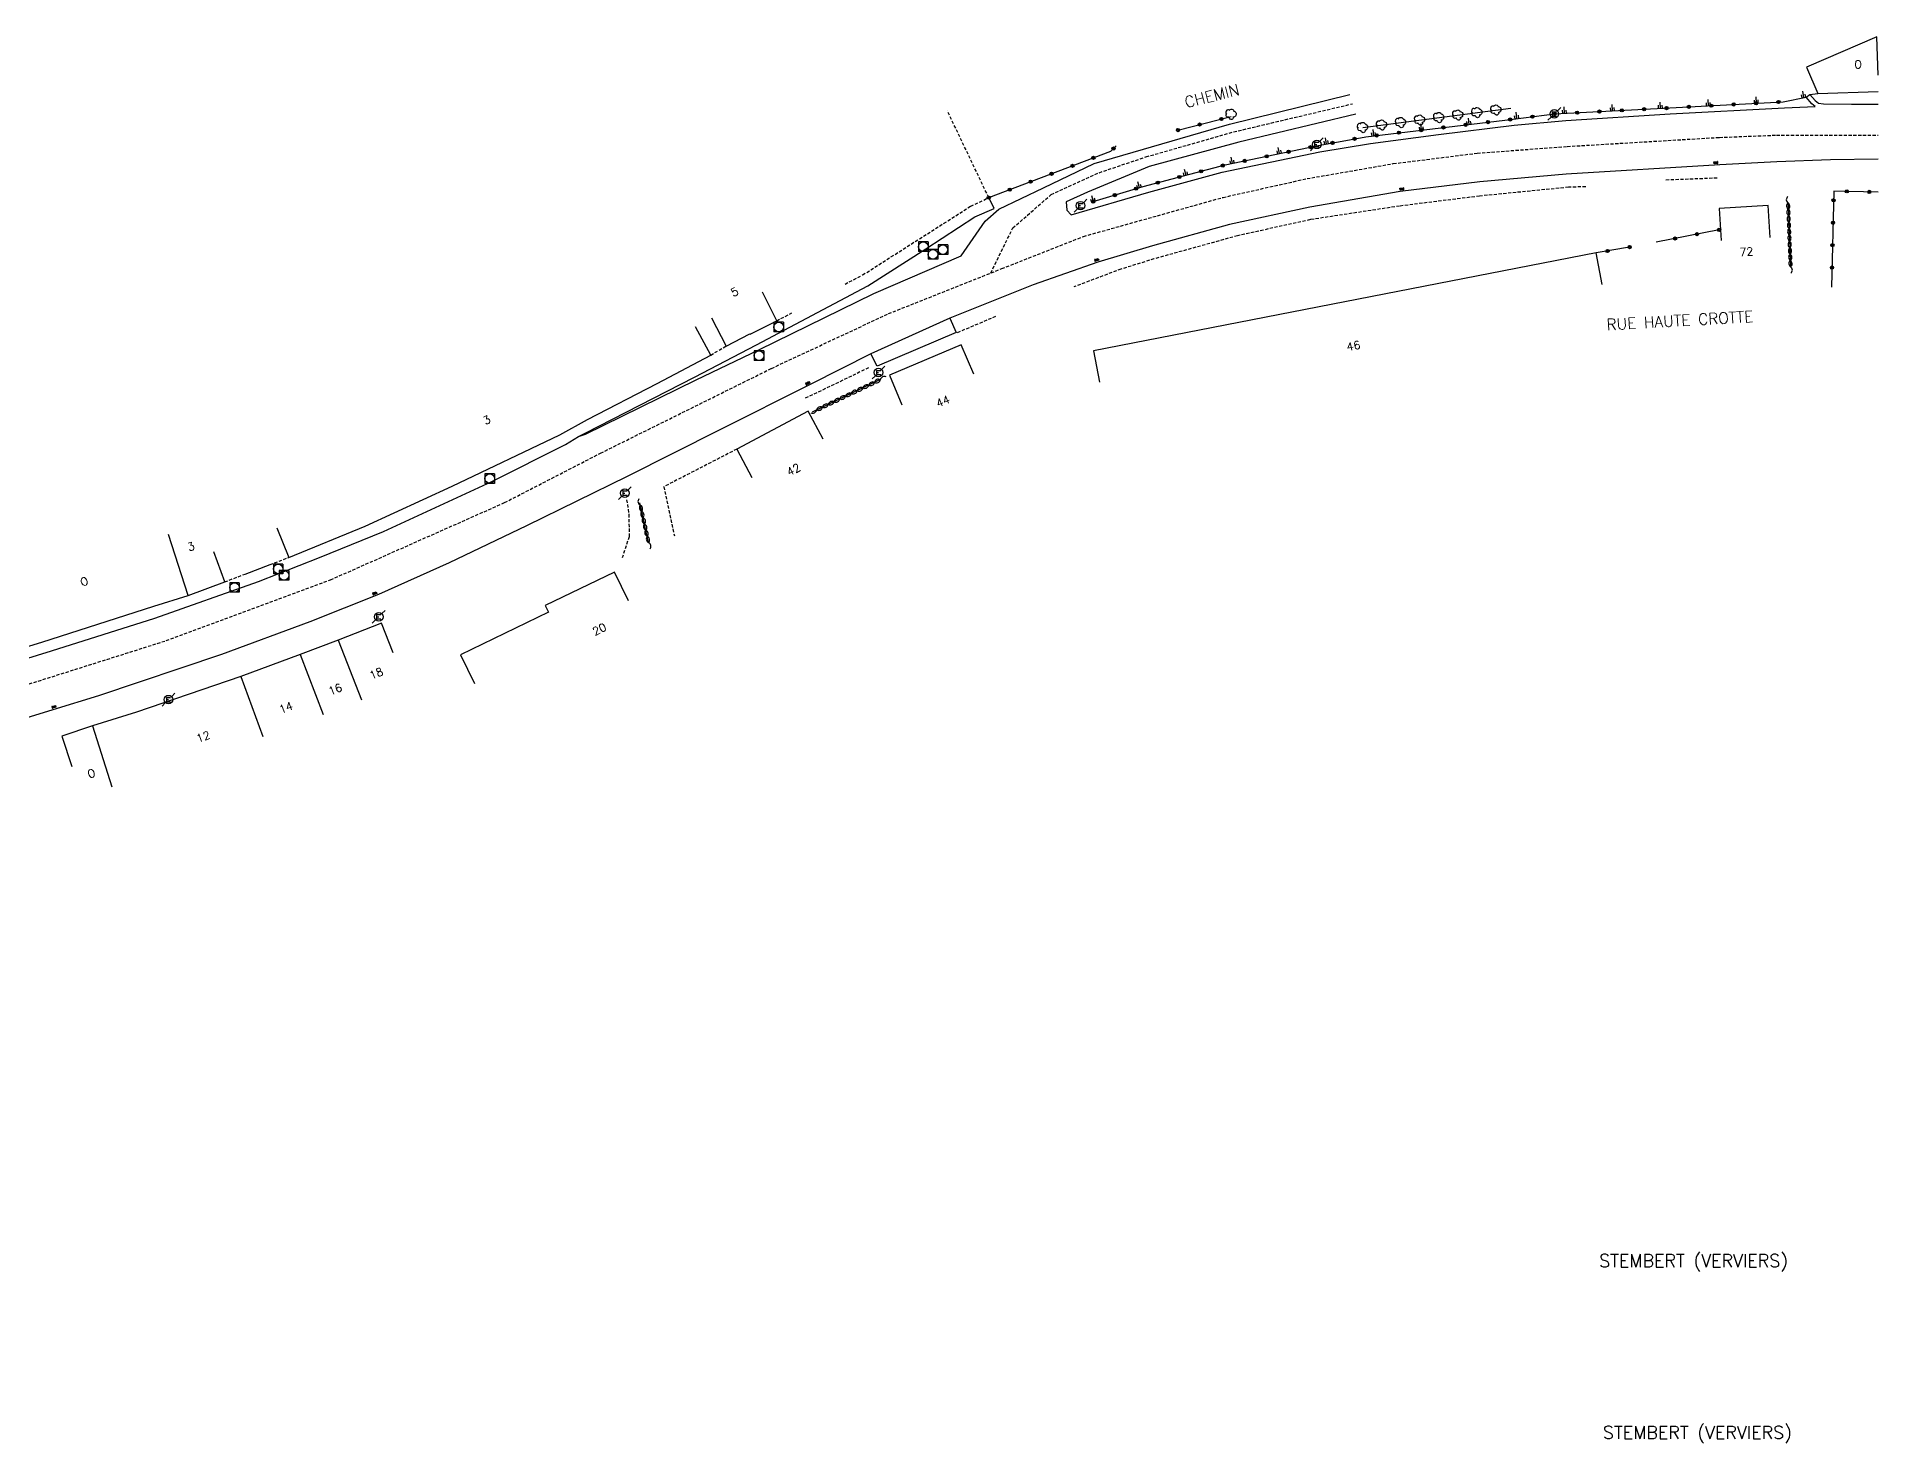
# Model space of a CAD drawing. Header units: millimetres. Extents: x 257000 to 258000, y 143999 to 144912.
# Drawn here: x 257712.4 to 258000, y 144485.2 to 144704.9 of the extents above; entities that cross this region are included whole.
import ezdxf
from ezdxf.enums import TextEntityAlignment as Align

# ---------------------------------------------------------------- set-up
doc = ezdxf.new("R2010")
doc.units = ezdxf.units.MM
doc.linetypes.add('DASHED', pattern=[0.75, 0.5, -0.25])
doc.layers.get('0').update_dxf_attribs({"linetype": 'CONTINUOUS'})
for name, color, linetype in [('W0001', 6, 'DASHED'), ('W0008', 7, 'CONTINUOUS'), ('W0100', 7, 'CONTINUOUS'), ('W0112', 1, 'DASHED'), ('W0211', 2, 'CONTINUOUS'), ('W0300', 7, 'CONTINUOUS'), ('W0302', 3, 'CONTINUOUS'), ('W0310', 3, 'CONTINUOUS'), ('W0322', 7, 'CONTINUOUS'), ('W0400', 7, 'CONTINUOUS'), ('W0420', 7, 'CONTINUOUS'), ('W0471', 7, 'CONTINUOUS'), ('W0980', 7, 'CONTINUOUS'), ('W0989', 7, 'CONTINUOUS'), ('W0991', 7, 'CONTINUOUS'), ('W1102', 7, 'CONTINUOUS')]:
    doc.layers.add(name, color=color, linetype=linetype)
doc.styles.get("Standard").update_dxf_attribs({"font": 'romans.shx', "width": 0.85})

# ---------------------------------------------------------------- blocks, each defined once
blk = doc.blocks.new('T300')
for p, q in [((-0.8, 0.51), (-0.86, 0.34)), ((-0.86, 0.34), (-0.86, 0.17)), ((-0.86, 0.17), (-0.74, 0.06)), ((-0.69, 0.63), (-0.8, 0.51)), ((-0.8, -0.06), (-0.74, 0.06)), ((-0.74, 0.06), (-0.69, 0.11)), ((-0.57, 0.69), (-0.69, 0.63)), ((-0.46, 0.69), (-0.57, 0.69)), ((-0.29, 0.63), (-0.46, 0.69)), ((-0.29, 0.63), (-0.17, 0.74)), ((-0.23, 0.57), (-0.29, 0.63)), ((-0.17, 0.74), (-0.06, 0.8)), ((-0.06, 0.8), (0.06, 0.8)), ((0.06, 0.8), (0.23, 0.74)), ((0.23, 0.74), (0.34, 0.63)), ((0.34, 0.63), (0.4, 0.51)), ((0.46, 0.46), (0.34, 0.46)), ((0.4, 0.51), (0.4, 0.46)), ((0.57, 0.4), (0.46, 0.46)), ((0.57, 0.4), (0.69, 0.29)), ((0.69, 0.29), (0.74, 0.17)), ((0.74, 0.06), (0.69, -0.17)), ((0.74, 0.17), (0.74, 0.06)), ((-0.8, -0.17), (-0.8, -0.06)), ((-0.8, -0.23), (-0.8, -0.17)), ((-0.74, -0.34), (-0.8, -0.23)), ((-0.69, -0.4), (-0.74, -0.34)), ((-0.51, -0.46), (-0.69, -0.4)), ((-0.4, -0.46), (-0.51, -0.46)), ((-0.4, -0.46), (-0.34, -0.46)), ((-0.34, -0.46), (-0.34, -0.4)), ((-0.34, -0.51), (-0.34, -0.46)), ((-0.29, -0.63), (-0.34, -0.51)), ((-0.17, -0.74), (-0.29, -0.63)), ((-0.06, -0.8), (-0.17, -0.74)), ((0.06, -0.8), (-0.06, -0.8)), ((0.17, -0.74), (0.06, -0.8)), ((0.23, -0.69), (0.17, -0.74)), ((0.29, -0.46), (0.23, -0.46)), ((0.29, -0.63), (0.23, -0.69)), ((0.46, -0.4), (0.29, -0.46)), ((0.34, -0.51), (0.29, -0.63)), ((0.34, -0.51), (0.34, -0.46)), ((0.57, -0.34), (0.46, -0.4)), ((0.63, -0.29), (0.57, -0.34)), ((0.69, -0.17), (0.63, -0.29))]:
    blk.add_line(p, q)
blk = doc.blocks.new('t310o')
at = {"color": 0, "linetype": 'Continuous'}
for centre, start, end in [((-0.5, 0.38), 216.8699, 323.1304), ((0.5, -0.37), 36.8699, 143.1303)]:
    blk.add_arc(centre, 0.625, start, end, dxfattribs=at)
blk = doc.blocks.new('t322o')
at = {"color": 0, "linetype": 'Continuous'}
for radius in [0.25, 0.15]:
    blk.add_circle((0, 0), radius, dxfattribs=at)
blk = doc.blocks.new('t211o')
at = {"color": 0, "linetype": 'Continuous'}
for p, q in [((-0.29, 0.5), (-0.29, 0)), ((0, 1), (0, 0)), ((0.29, 0.5), (0.29, 0))]:
    blk.add_line(p, q, dxfattribs=at)
blk = doc.blocks.new('T471')
for p, q in [((-0.333334, 0.333334), (-0.333334, -0.333334)), ((-0.333334, 0.333334), (0.333334, 0.333334)), ((-0.333334, 0), (0, 0)), ((0.500001, 0.500001), (1.000002, 1.000002)), ((-0.500001, -0.500001), (-1.000002, -1.000002)), ((-0.333334, -0.333334), (0.333334, -0.333334))]:
    blk.add_line(p, q)
blk.add_ellipse((0, 0), major_axis=(0.471405, 0.471405), ratio=1, start_param=5.4977871438, end_param=11.780972451)
blk = doc.blocks.new('T420')
for p, q in [((0.75, 0.75), (-0.75, 0.75)), ((-0.75, 0.75), (-0.75, -0.75)), ((0.75, 0.75), (0.75, -0.75)), ((0.75, -0.75), (-0.75, -0.75))]:
    blk.add_line(p, q)
blk.add_ellipse((0, 0), major_axis=(-0.53, 0.53), ratio=1, start_param=3.926991, end_param=10.210176)
blk = doc.blocks.new('T400')
for p, q in [((-0.15, 0.3), (0.15, 0.3)), ((-0.15, -0.25), (-0.15, 0.3)), ((-0.15, 0.15), (0.15, 0.15)), ((-0.15, 0), (0.15, 0)), ((0.15, 0.3), (0.15, -0.25)), ((-0.15, -0.15), (0.15, -0.15)), ((-0.15, -0.25), (-0.15, -0.3)), ((-0.15, -0.3), (0.15, -0.3)), ((0.15, -0.3), (0.15, -0.25))]:
    blk.add_line(p, q)

msp = doc.modelspace()

# ---------------------------------------------------------------- linework, layer by layer
at = {"layer": 'W0001'}
for points in [[(257861.39, 144667.96), (257864.84, 144675), (257870.83, 144680.22), (257878.33, 144683.64), (257885.64, 144686.11), (257899.32, 144690.01), (257917.9, 144694.41)], [(257703.33, 144601.29), (257732.62, 144610.55), (257758.27, 144620.04), (257785.45, 144632.1), (257800.45, 144639.83), (257827.15, 144653.07), (257845.43, 144661.62), (257863.12, 144668.65), (257875.89, 144673.69), (257897.67, 144679.78), (257910.79, 144682.71), (257924.26, 144685.05), (257937.38, 144686.69), (257951.44, 144687.74), (257975.22, 144689.15), (257984.12, 144689.5), (258000, 144689.5)]]:
    msp.add_lwpolyline(points, dxfattribs=at)
at = {"layer": 'W0008'}
msp.add_line((257744.95, 144620.95), (257748.82, 144622.43), dxfattribs=at)
for points in [[(257796.99, 144642.44), (257798.11, 144642.77), (257815.4, 144651.26), (257825.17, 144655.96), (257843.14, 144664.77), (257856.75, 144670.65), (257860.5, 144676.05), (257862.63, 144677.95), (257869.64, 144681.29), (257877.54, 144685.06), (257898.68, 144691.23), (257917.46, 144695.85)], [(257918.41, 144692.79), (257900.15, 144688.39), (257886.12, 144684.6), (257876.51, 144680.61), (257873.19, 144679.08), (257873.29, 144677.78), (257873.93, 144677.03), (257886.06, 144680.59), (257897.53, 144683.73), (257912.81, 144686.9), (257920.72, 144688.19), (257931.32, 144689.59), (257943.13, 144691.04), (257951.19, 144691.79), (257967.53, 144692.83), (257985.35, 144693.79), (257990.18, 144693.96), (257989.62, 144694.4), (257988.74, 144695.45), (257989.31, 144695.85), (257990.17, 144694.92), (257990.69, 144694.51), (257991.48, 144694.39), (257995.85, 144694.32), (258000, 144694.33)], [(257984.18, 144685.32), (257975.28, 144684.86), (257951.27, 144683.4), (257937.77, 144682.2), (257925.34, 144680.68), (257911.25, 144678.27), (257898.7, 144675.54), (257886.64, 144672.23), (257878.13, 144669.65), (257868.02, 144666.14), (257855, 144660.93), (257842.66, 144655.32)], [(258000, 144685.76), (257992.55, 144685.66), (257984.18, 144685.32)], [(257796.99, 144642.44), (257798.02, 144642.93), (257815.1, 144651.72), (257824.82, 144656.76), (257842.19, 144665.99), (257842.19, 144665.99), (257851.23, 144671.77), (257858.93, 144676.75), (257861.92, 144678.03), (257861.08, 144679.74)], [(257855, 144660.93), (257855.97, 144658.65), (257843.64, 144653.42), (257842.66, 144655.32)], [(257842.66, 144655.32), (257833.28, 144650.58), (257818.98, 144643.44), (257804.59, 144636.2), (257788.89, 144628.48), (257776.82, 144622.68), (257765.77, 144617.75), (257755.04, 144613.49), (257741.25, 144608.36), (257722.03, 144601.92), (257714.9, 144599.76), (257709.99, 144598.25), (257707.6, 144597.56)], [(257624.85, 144589.18), (257633.57, 144589.92), (257646.28, 144591.81), (257657.4, 144593.84), (257669.92, 144596.64), (257692.22, 144602.4), (257702.17, 144605.12), (257714.7, 144608.96), (257730.81, 144614.06), (257747, 144619.78), (257756.54, 144623.52), (257766.55, 144627.6), (257783.44, 144635.42), (257794.96, 144641.19), (257796.99, 144642.44)]]:
    msp.add_lwpolyline(points, dxfattribs=at)
at = {"layer": 'W0100'}
for points in [[(257999.81, 144704.86), (257988.81, 144700.13), (257990.58, 144696.01), (258000, 144696.31)], [(257983.12, 144673.53), (257982.8, 144678.52), (257975.14, 144678.03), (257975.46, 144673.04)], [(257956.91, 144666.19), (257955.96, 144671.1), (257877.45, 144655.83), (257878.4, 144650.92)], [(257817.75, 144660.98), (257820.06, 144656.55), (257823.78, 144658.48), (257823.82, 144658.41), (257827.96, 144660.5), (257825.72, 144664.96)], [(257794.09, 144642.7), (257798.41, 144645.11), (257809.31, 144650.73), (257817.65, 144655.16), (257815.3, 144659.58)], [(257858.75, 144652.16), (257856.79, 144656.76), (257845.57, 144651.99), (257847.52, 144647.39)], [(257835.22, 144641.99), (257832.86, 144646.4), (257821.72, 144640.45), (257824.08, 144636.04)], [(257749.89, 144628.18), (257751.78, 144623.55), (257763.66, 144628.4), (257777.29, 144634.69), (257794.09, 144642.7)], [(257692.33, 144609.5), (257693.56, 144604.65), (257699.32, 144606.11), (257713.18, 144610.32), (257730.67, 144615.91), (257736.01, 144617.62), (257741.76, 144619.73), (257740.05, 144624.42)], [(257804.79, 144616.74), (257802.61, 144621.24), (257791.81, 144616.01), (257792.31, 144614.98), (257778.56, 144608.33), (257780.74, 144603.83)], [(257768.08, 144608.62), (257766.25, 144613.28), (257759.47, 144610.62), (257753.53, 144608.36), (257744.24, 144604.94), (257727.99, 144599.39), (257721.11, 144597.23), (257716.3, 144595.63), (257717.88, 144590.89)]]:
    msp.add_lwpolyline(points, dxfattribs=at)
at = {"layer": 'W0112'}
for p, q in [((257974.85, 144682.79), (257966.74, 144682.48)), ((257827.96, 144660.5), (257830.31, 144661.73)), ((257862.15, 144661.17), (257856.03, 144658.58)), ((257817.65, 144655.16), (257820.06, 144656.55)), ((257842.32, 144653.16), (257832.43, 144648.4)), ((257748.82, 144622.43), (257751.78, 144623.55)), ((257741.76, 144619.73), (257744.95, 144620.95))]:
    msp.add_line(p, q, dxfattribs=at)
for points in [[(257838.63, 144666.23), (257841.38, 144667.66), (257858.26, 144678.4), (257861.08, 144679.74), (257854.62, 144693.28)], [(257954.32, 144681.45), (257951.65, 144681.36), (257937.74, 144679.98), (257925.24, 144678.42), (257911.31, 144676.3), (257899.94, 144673.79), (257886.89, 144670.17), (257881.72, 144668.57), (257874.39, 144665.81)], [(257821.72, 144640.45), (257810.33, 144634.58), (257811.99, 144626.89)], [(257804.52, 144632.56), (257804.88, 144630.29), (257804.9, 144626.77), (257803.82, 144623.47)]]:
    msp.add_lwpolyline(points, dxfattribs=at)
at = {"layer": 'W0211'}
for points in [[(257877.41, 144679.13), (257885.22, 144681.49), (257898.01, 144684.85), (257912.26, 144687.82), (257919.96, 144689.26), (257942.99, 144692.01), (257949.42, 144692.82), (257967.48, 144693.76), (257985.17, 144694.72), (257988.74, 144695.45), (257989.31, 144695.85), (257990.58, 144696.01)], [(257918.41, 144692.79), (257900.15, 144688.39), (257886.12, 144684.6), (257876.51, 144680.61)]]:
    msp.add_lwpolyline(points, dxfattribs=at)
at = {"layer": 'W0302'}
msp.add_line((257919.52, 144690.69), (257942.65, 144693.72), dxfattribs=at)
at = {"layer": 'W0310'}
for p, q in [((257985.92, 144678.91), (257986.32, 144668.92)), ((257844.14, 144651.31), (257833.48, 144646.24)), ((257807.96, 144625.84), (257806.58, 144632.06))]:
    msp.add_line(p, q, dxfattribs=at)
at = {"layer": 'W0322'}
for p, q in [((257890.63, 144690.29), (257898.93, 144692.41)), ((257975.15, 144674.7), (257965.32, 144672.77)), ((257961.18, 144672.01), (257955.96, 144671.1))]:
    msp.add_line(p, q, dxfattribs=at)
for points in [[(257877.41, 144679.13), (257885.22, 144681.49), (257898.01, 144684.85), (257912.26, 144687.82), (257919.96, 144689.26), (257942.99, 144692.01), (257949.42, 144692.82), (257967.48, 144693.76), (257985.17, 144694.72)], [(257861.08, 144679.74), (257880.14, 144686.99), (257880.99, 144687.84)], [(258000, 144680.6), (257993.07, 144680.77), (257992.7, 144665.78)]]:
    msp.add_lwpolyline(points, dxfattribs=at)
at = {"layer": 'W1102'}
for p, q in [((258000, 144698.85), (257999.81, 144704.86)), ((257736.01, 144617.62), (257732.96, 144627.14)), ((257759.47, 144610.62), (257763.12, 144601.31)), ((257753.53, 144608.36), (257757.1, 144599.01)), ((257744.24, 144604.94), (257747.69, 144595.55)), ((257721.11, 144597.23), (257724.11, 144587.69))]:
    msp.add_line(p, q, dxfattribs=at)

# ---------------------------------------------------------------- block references
at = {"layer": 'W0211'}
for p, rotation in [((257988.36, 144695.37), 11.55348046002189), ((257943.52, 144692.08), 7.211598910134016), ((257950.97, 144692.9), 2.954008276965283), ((257958.46, 144693.29), 2.954008276965283), ((257965.95, 144693.68), 2.954008276965283), ((257973.44, 144694.08), 3.113614451360647), ((257980.93, 144694.49), 3.113614451360647), ((257921.18, 144689.4), 6.815787882700988), ((257928.63, 144690.29), 6.815787882700988), ((257936.07, 144691.18), 6.815787882700988), ((257906.45, 144686.61), 11.78402758909102), ((257913.79, 144688.11), 10.58732131823713), ((257891.84, 144683.23), 14.70013507366696), ((257899.1, 144685.07), 11.78402758909102), ((257884.59, 144681.3), 16.77997562589706), ((257877.41, 144679.13), 16.77997562589706)]:
    msp.add_blockref('t211o', p, dxfattribs=dict(at, rotation=rotation))
at = {"layer": 'W0300'}
msp.add_blockref('T300', (257898.98, 144692.76), dxfattribs=at)
at = {"layer": 'W0300', "rotation": 7.478745928314993}
for p in [(257931.42, 144692.25), (257934.39, 144692.64), (257937.37, 144693.03), (257940.34, 144693.42), (257919.52, 144690.69), (257922.49, 144691.08), (257925.47, 144691.47), (257928.44, 144691.86)]:
    msp.add_blockref('T300', p, dxfattribs=at)
at = {"layer": 'W0310'}
for p, rotation in [((257985.92, 144678.91), 272.3096168072463), ((257985.96, 144677.92), 272.3096168072463), ((257986, 144676.92), 272.3096168072463), ((257986.04, 144675.92), 272.3096168072463), ((257986.08, 144674.92), 272.3096168072463), ((257986.12, 144673.92), 272.3096168072463), ((257986.16, 144672.92), 272.3096168072463), ((257986.2, 144671.92), 272.3096168072463), ((257986.24, 144670.92), 272.3096168072463), ((257986.28, 144669.92), 272.3096168072463), ((257986.32, 144668.92), 272.3096168072463), ((257839.62, 144649.16), 205.4620927680999), ((257840.52, 144649.59), 205.4620927680999), ((257841.43, 144650.02), 205.4620927680999), ((257842.33, 144650.45), 205.4620927680999), ((257843.23, 144650.88), 205.4620927680999), ((257844.14, 144651.31), 205.4620927680999), ((257834.2, 144646.58), 205.4620927680999), ((257835.11, 144647.01), 205.4620927680999), ((257836.01, 144647.44), 205.4620927680999), ((257836.91, 144647.87), 205.4620927680999), ((257837.82, 144648.3), 205.4620927680999), ((257838.72, 144648.73), 205.4620927680999), ((257806.66, 144631.7), 102.4302608608764), ((257806.88, 144630.73), 102.4302608608764), ((257807.1, 144629.75), 102.4302608608764), ((257807.31, 144628.77), 102.4302608608764), ((257807.52, 144627.8), 102.4302608608764), ((257807.74, 144626.82), 102.4302608608764), ((257807.96, 144625.84), 102.4302608608764)]:
    msp.add_blockref('t310o', p, dxfattribs=dict(at, rotation=rotation))
at = {"layer": 'W0322'}
for p, rotation in [((257949.47, 144692.83), 2.954008276965283), ((257952.97, 144693.01), 2.954008276965283), ((257956.46, 144693.19), 2.954008276965283), ((257959.96, 144693.37), 2.954008276965283), ((257963.45, 144693.55), 2.954008276965283), ((257966.95, 144693.73), 2.954008276965283), ((257970.44, 144693.92), 3.113614451360647), ((257973.94, 144694.11), 3.113614451360647), ((257977.43, 144694.3), 3.113614451360647), ((257980.93, 144694.49), 3.113614451360647), ((257984.42, 144694.68), 3.113614451360647), ((257890.63, 144690.29), 14.32809481679126), ((257894.02, 144691.16), 14.32809481679126), ((257897.41, 144692.02), 14.32809481679126), ((257925.15, 144689.88), 6.815787882700988), ((257928.63, 144690.29), 6.815787882700988), ((257932.1, 144690.71), 6.815787882700988), ((257935.58, 144691.12), 6.815787882700988), ((257939.05, 144691.54), 6.815787882700988), ((257942.53, 144691.95), 6.815787882700988), ((257946, 144692.39), 7.211598910134016), ((257880.57, 144687.41), 45.03384274828694), ((257907.91, 144686.91), 11.78402758909102), ((257911.34, 144687.63), 11.78402758909102), ((257914.78, 144688.29), 10.58732131823713), ((257918.22, 144688.93), 10.58732131823713), ((257921.67, 144689.46), 6.815787882700988), ((257874.16, 144684.71), 20.81771299593478), ((257877.43, 144685.96), 20.81771299593478), ((257897.64, 144684.75), 14.70013507366696), ((257901.06, 144685.48), 11.78402758909102), ((257904.49, 144686.2), 11.78402758909102), ((257867.62, 144682.23), 20.81771299593478), ((257870.89, 144683.47), 20.81771299593478), ((257884.11, 144681.15), 16.77997562589706), ((257887.48, 144682.08), 14.70013507366696), ((257890.87, 144682.97), 14.70013507366696), ((257894.26, 144683.86), 14.70013507366696), ((257861.08, 144679.74), 20.81771299593478), ((257864.35, 144680.98), 20.81771299593478), ((257877.41, 144679.13), 16.77997562589706), ((257880.76, 144680.14), 16.77997562589706), ((257993.03, 144679.32), 268.6018876399136), ((257995.11, 144680.72), 178.601134768659), ((257998.61, 144680.64), 178.601134768659), ((257992.95, 144675.82), 268.6018876399136), ((257968.28, 144673.36), 191.0979055146317), ((257971.71, 144674.03), 191.0979055146317), ((257975.15, 144674.7), 191.0979055146317), ((257957.73, 144671.4), 189.9209203973908), ((257961.18, 144672.01), 189.9209203973908), ((257992.86, 144672.32), 268.6018876399136), ((257992.78, 144668.82), 268.6018876399136)]:
    msp.add_blockref('t322o', p, dxfattribs=dict(at, rotation=rotation))
at = {"layer": 'W0400'}
for p, rotation in [((257974.65, 144685.2), 93.61388075200361), ((257925.62, 144681.1), 96.91628947804254), ((257877.93, 144670.02), 288.2342639010106), ((257832.78, 144650.76), 295.9958340364822), ((257765.15, 144617.94), 290.9689186340568), ((257715.05, 144600.2), 286.5079672333213)]:
    msp.add_blockref('T400', p, dxfattribs=dict(at, rotation=rotation))
at = {"layer": 'W0420'}
for p in [(257850.85, 144672.08), (257852.36, 144670.88), (257853.92, 144671.61), (257828.28, 144659.53), (257825.19, 144655.06), (257783.14, 144635.86), (257750.09, 144621.75), (257751.01, 144620.74), (257743.27, 144618.84)]:
    msp.add_blockref('T420', p, dxfattribs=at)
at = {"layer": 'W0471'}
for p in [(257949.42, 144692.82), (257912.31, 144688.06), (257875.42, 144678.49), (257843.87, 144652.43), (257804.25, 144633.59), (257765.8, 144614.27), (257732.96, 144601.33)]:
    msp.add_blockref('T471', p, dxfattribs=at)

# ---------------------------------------------------------------- texts
at = {"layer": 'W0980'}
for p in [(257971.16, 144513.55), (257971.76, 144486.71)]:
    msp.add_text('STEMBERT (VERVIERS)', height=2, dxfattribs=at).set_placement(p, align=Align.MIDDLE)
at = {"layer": 'W0989'}
for s, rotation, p in [('CHEMIN', 14.025, (257895.93, 144695.64)), ('RUE HAUTE CROTTE', 3.2493, (257969.03, 144660.55))]:
    msp.add_text(s, height=1.75, rotation=rotation, dxfattribs=at).set_placement(p, align=Align.MIDDLE)
at = {"layer": 'W0991'}
for s, rotation, p in [('O', 1.8272, (257996.87, 144700.55)), ('72', 3.7024, (257979.42, 144671.29)), ('5', 26.7252, (257821.39, 144665.02)), ('46', 11.0015, (257918.04, 144656.59)), ('44', 23.0388, (257853.92, 144647.93)), ('3', 25.5077, (257782.68, 144645.01)), ('42', 28.105, (257830.59, 144637.25)), ('3', 20.083, (257736.48, 144625.25)), ('O', 17.7165, (257719.8, 144619.79)), ('20', 25.8414, (257800.26, 144612.32)), ('16', 20.901, (257759, 144602.95)), ('18', 21.3764, (257765.41, 144605.43)), ('14', 20.1971, (257751.3, 144600.08)), ('12', 18.8414, (257738.38, 144595.54)), ('O', 18.4242, (257720.92, 144589.79))]:
    msp.add_text(s, height=1.25, rotation=rotation, dxfattribs=at).set_placement(p, align=Align.MIDDLE)

doc.saveas('drawing.dxf')
